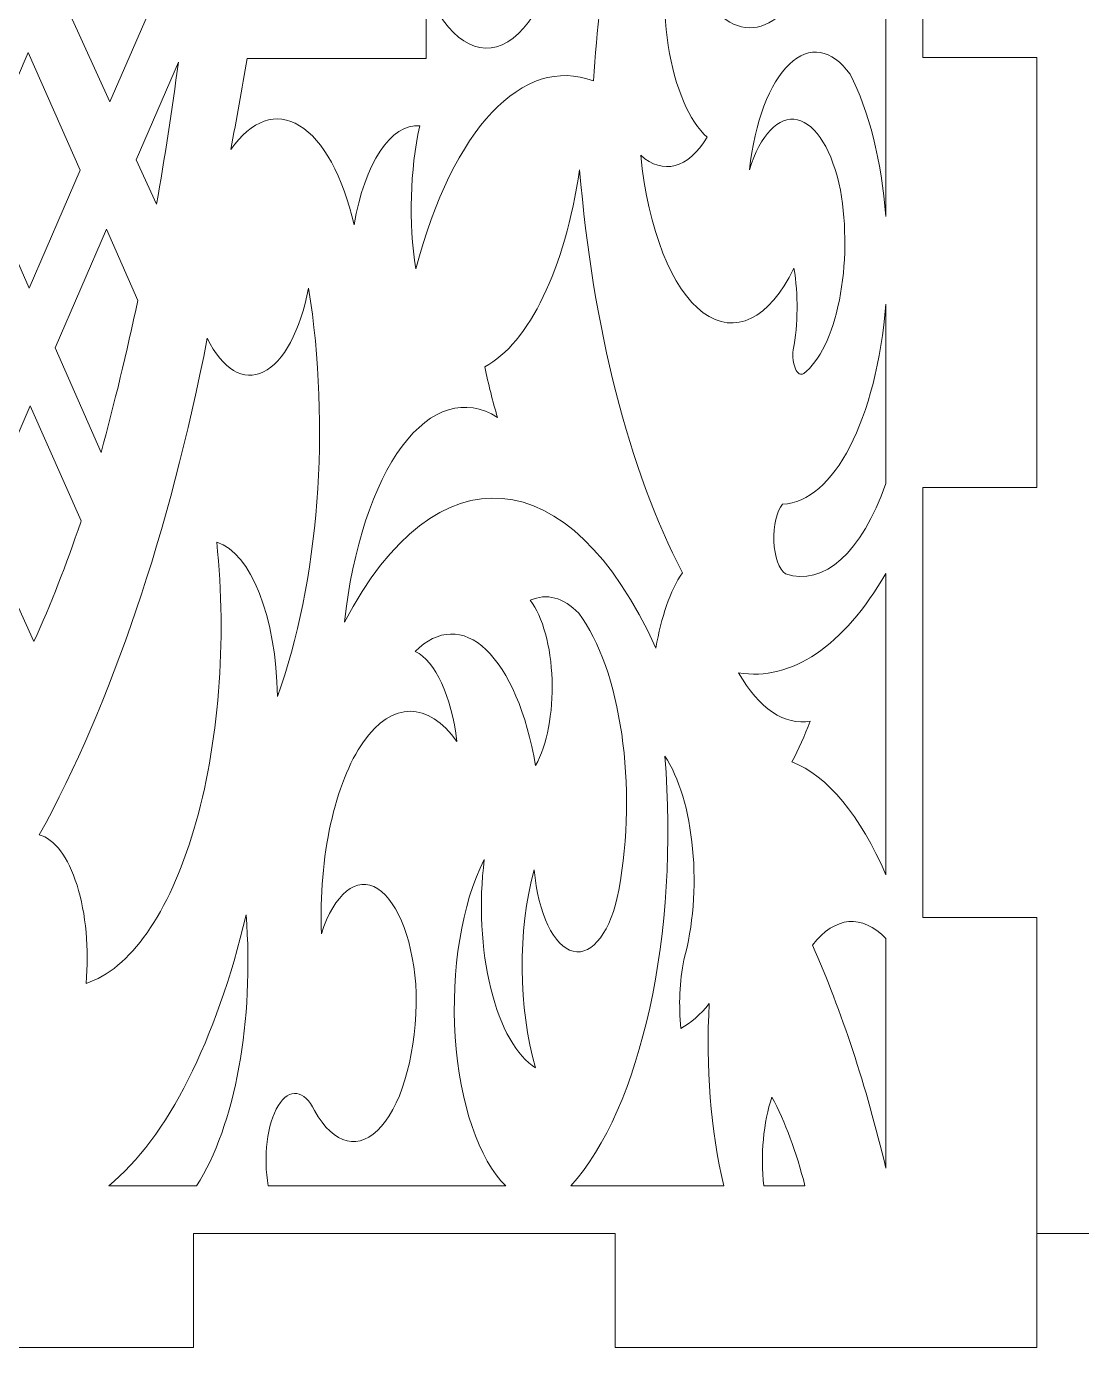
# Model space of a CAD drawing. Header units: millimetres. Extents: x 337 to 2510, y -469 to 429.
# Drawn here: x 391.7 to 439.3, y -233.4 to -173.8 of the extents above; entities that cross this region are included whole.
import ezdxf

# ---------------------------------------------------------------- set-up
doc = ezdxf.new("R2010")
doc.units = ezdxf.units.MM
doc.header["$MEASUREMENT"] = 0
doc.layers.add('Layer 1', color=7, linetype='Continuous')

msp = doc.modelspace()

# ---------------------------------------------------------------- linework, layer by layer
at = {"layer": 'Layer 1', "lineweight": 9}
for points, knots in [([(430.4936, -182.3457), (430.4936, -182.3457), (430.4936, -158.907), (430.4936, -158.907), (430.4936, -158.907), (430.4936, -158.907), (430.4936, -158.907), (430.4936, -158.907), (430.4936, -158.907), (429.5846, -161.3219), (428.0996, -162.1009), (426.8256, -160.8299), (426.8256, -160.8299), (426.8256, -160.8299), (426.8256, -160.8299), (426.8256, -160.8299), (426.8256, -160.8299), (425.6066, -159.149), (425.0346, -155.786), (425.4336, -152.647), (425.4336, -152.647), (425.4336, -152.647), (425.4336, -152.647), (425.4336, -152.647), (425.4336, -152.647), (423.4546, -155.058), (422.3357, -160.0439), (422.6277, -165.1509), (422.6277, -165.1509), (422.6277, -165.1509), (422.6277, -165.1509), (422.6277, -165.1509), (422.6277, -165.1509), (422.6557, -166.2089), (422.8807, -167.1879), (423.2436, -167.8399), (423.2436, -167.8399), (423.2436, -167.8399), (423.2436, -167.8399), (423.2436, -167.8399), (423.2436, -167.8399), (423.6076, -168.4909), (424.0746, -168.7519), (424.5276, -168.5559), (424.5276, -168.5559), (424.5276, -168.5559), (424.5276, -168.5559), (424.5276, -168.5559), (424.5276, -168.5559), (425.0396, -168.3679), (425.4776, -167.6109), (425.6986, -166.5329), (425.6986, -166.5329), (425.6986, -166.5329), (425.6986, -166.5329), (425.6986, -166.5329), (425.6986, -166.5329), (425.9196, -165.4549), (425.8946, -164.1959), (425.6326, -163.1679), (425.6326, -163.1679), (425.6326, -163.1679), (425.6326, -163.1679), (425.6326, -163.1679), (425.6326, -163.1679), (426.6186, -163.7489), (427.3156, -165.7649), (427.3416, -168.1039), (427.3416, -168.1039), (427.3416, -168.1039), (427.3416, -168.1039), (427.3416, -168.1039), (427.3416, -168.1039), (427.3676, -170.4438), (426.7146, -172.5368), (425.7436, -173.2318), (425.7436, -173.2318), (425.7436, -173.2318), (425.7436, -173.2318), (425.7436, -173.2318), (425.7436, -173.2318), (423.8756, -174.8828), (421.7687, -172.9878), (420.8827, -168.8609), (420.8827, -168.8609), (420.8827, -168.8609), (420.8827, -168.8609), (420.8827, -168.8609), (420.8827, -168.8609), (420.4467, -170.6198), (420.3667, -172.7288), (420.6647, -174.6348), (420.6647, -174.6348), (420.6647, -174.6348), (420.6647, -174.6348), (420.6647, -174.6348), (420.6647, -174.6348), (420.9617, -176.5408), (421.6067, -178.0518), (422.4287, -178.7718), (422.4287, -178.7718), (422.4287, -178.7718), (422.4287, -178.7718), (422.4287, -178.7718), (422.4287, -178.7718), (421.5507, -180.1887), (420.4217, -180.4937), (419.4237, -179.5847), (419.4237, -179.5847), (419.4237, -179.5847), (419.4237, -179.5847), (419.4237, -179.5847), (419.4237, -179.5847), (419.7487, -182.9407), (420.8217, -185.6497), (422.2447, -186.7007), (422.2447, -186.7007), (422.2447, -186.7007), (422.2447, -186.7007), (422.2447, -186.7007), (422.2447, -186.7007), (423.6676, -187.7517), (425.2266, -186.9877), (426.3396, -184.6927), (426.3396, -184.6927), (426.3396, -184.6927), (426.3396, -184.6927), (426.3396, -184.6927), (426.3396, -184.6927), (426.5436, -185.8817), (426.5316, -187.2097), (426.3066, -188.3777), (426.3066, -188.3777), (426.3066, -188.3777), (426.3066, -188.3777), (426.3066, -188.3777), (426.3066, -188.3777), (426.2716, -188.6837), (426.3116, -189.0087), (426.4096, -189.2287), (426.4096, -189.2287), (426.4096, -189.2287), (426.4096, -189.2287), (426.4096, -189.2287), (426.4096, -189.2287), (426.5076, -189.4496), (426.6496, -189.5316), (426.7816, -189.4456), (426.7816, -189.4456), (426.7816, -189.4456), (426.7816, -189.4456), (426.7816, -189.4456), (426.7816, -189.4456), (427.4956, -188.9037), (428.0796, -187.7027), (428.3936, -186.1317), (428.3936, -186.1317), (428.3936, -186.1317), (428.3936, -186.1317), (428.3936, -186.1317), (428.3936, -186.1317), (428.7076, -184.5607), (428.7246, -182.7607), (428.4386, -181.1607), (428.4386, -181.1607), (428.4386, -181.1607), (428.4386, -181.1607), (428.4386, -181.1607), (428.4386, -181.1607), (428.0836, -179.3827), (427.3446, -178.1728), (426.4986, -177.9848), (426.4986, -177.9848), (426.4986, -177.9848), (426.4986, -177.9848), (426.4986, -177.9848), (426.4986, -177.9848), (425.6516, -177.7968), (424.8256, -178.6578), (424.3286, -180.2457), (424.3286, -180.2457), (424.3286, -180.2457), (424.3286, -180.2457), (424.3286, -180.2457), (424.3286, -180.2457), (424.5696, -178.0868), (425.2396, -176.3158), (426.1346, -175.4658), (426.1346, -175.4658), (426.1346, -175.4658), (426.1346, -175.4658), (426.1346, -175.4658), (426.1346, -175.4658), (427.0306, -174.6158), (428.0476, -174.7858), (428.8806, -175.9258), (428.8806, -175.9258), (428.8806, -175.9258), (428.8806, -175.9258), (428.8806, -175.9258), (428.8806, -175.9258), (429.7246, -177.5728), (430.2946, -179.8407), (430.4936, -182.3457)], [0, 0, 0, 0, 0.0192308, 0.0192308, 0.0192308, 0.0192308, 0.0384615, 0.0384615, 0.0384615, 0.0384615, 0.0576923, 0.0576923, 0.0576923, 0.0576923, 0.0769231, 0.0769231, 0.0769231, 0.0769231, 0.0961538, 0.0961538, 0.0961538, 0.0961538, 0.1153846, 0.1153846, 0.1153846, 0.1153846, 0.1346154, 0.1346154, 0.1346154, 0.1346154, 0.1538462, 0.1538462, 0.1538462, 0.1538462, 0.1730769, 0.1730769, 0.1730769, 0.1730769, 0.1923077, 0.1923077, 0.1923077, 0.1923077, 0.2115385, 0.2115385, 0.2115385, 0.2115385, 0.2307692, 0.2307692, 0.2307692, 0.2307692, 0.25, 0.25, 0.25, 0.25, 0.2692308, 0.2692308, 0.2692308, 0.2692308, 0.2884615, 0.2884615, 0.2884615, 0.2884615, 0.3076923, 0.3076923, 0.3076923, 0.3076923, 0.3269231, 0.3269231, 0.3269231, 0.3269231, 0.3461538, 0.3461538, 0.3461538, 0.3461538, 0.3653846, 0.3653846, 0.3653846, 0.3653846, 0.3846154, 0.3846154, 0.3846154, 0.3846154, 0.4038462, 0.4038462, 0.4038462, 0.4038462, 0.4230769, 0.4230769, 0.4230769, 0.4230769, 0.4423077, 0.4423077, 0.4423077, 0.4423077, 0.4615385, 0.4615385, 0.4615385, 0.4615385, 0.4807692, 0.4807692, 0.4807692, 0.4807692, 0.5, 0.5, 0.5, 0.5, 0.5192308, 0.5192308, 0.5192308, 0.5192308, 0.5384615, 0.5384615, 0.5384615, 0.5384615, 0.5576923, 0.5576923, 0.5576923, 0.5576923, 0.5769231, 0.5769231, 0.5769231, 0.5769231, 0.5961538, 0.5961538, 0.5961538, 0.5961538, 0.6153846, 0.6153846, 0.6153846, 0.6153846, 0.6346154, 0.6346154, 0.6346154, 0.6346154, 0.6538462, 0.6538462, 0.6538462, 0.6538462, 0.6730769, 0.6730769, 0.6730769, 0.6730769, 0.6923077, 0.6923077, 0.6923077, 0.6923077, 0.7115385, 0.7115385, 0.7115385, 0.7115385, 0.7307692, 0.7307692, 0.7307692, 0.7307692, 0.75, 0.75, 0.75, 0.75, 0.7692308, 0.7692308, 0.7692308, 0.7692308, 0.7884615, 0.7884615, 0.7884615, 0.7884615, 0.8076923, 0.8076923, 0.8076923, 0.8076923, 0.8269231, 0.8269231, 0.8269231, 0.8269231, 0.8461538, 0.8461538, 0.8461538, 0.8461538, 0.8653846, 0.8653846, 0.8653846, 0.8653846, 0.8846154, 0.8846154, 0.8846154, 0.8846154, 0.9038462, 0.9038462, 0.9038462, 0.9038462, 0.9230769, 0.9230769, 0.9230769, 0.9230769, 0.9423077, 0.9423077, 0.9423077, 0.9423077, 0.9615385, 0.9615385, 0.9615385, 0.9615385, 1, 1, 1, 1]), ([(400.9079, -179.3308), (401.8339, -177.9978), (402.9578, -177.6068), (404.0138, -178.2528), (404.0138, -178.2528), (404.0138, -178.2528), (404.0138, -178.2528), (404.0138, -178.2528), (404.0138, -178.2528), (405.0688, -178.8978), (405.9608, -180.5217), (406.4758, -182.7357), (406.4758, -182.7357), (406.4758, -182.7357), (406.4758, -182.7357), (406.4758, -182.7357), (406.4758, -182.7357), (406.9458, -179.9417), (408.1358, -178.1438), (409.4368, -178.2638), (409.4368, -178.2638), (409.4368, -178.2638), (409.4368, -178.2638), (409.4368, -178.2638), (409.4368, -178.2638), (408.9978, -180.2697), (408.9338, -182.6017), (409.2598, -184.7187), (409.2598, -184.7187), (409.2598, -184.7187), (409.2598, -184.7187), (409.2598, -184.7187), (409.2598, -184.7187), (410.9288, -178.3848), (414.1047, -175.0238), (417.2807, -176.2308), (417.2807, -176.2308), (417.2807, -176.2308), (417.2807, -176.2308), (417.2807, -176.2308), (417.2807, -176.2308), (417.5907, -171.6198), (418.3297, -167.2169), (419.4457, -163.3209), (419.4457, -163.3209), (419.4457, -163.3209), (419.4457, -163.3209), (419.4457, -163.3209), (419.4457, -163.3209), (418.3847, -162.8309), (417.2987, -162.6939), (416.2197, -162.9139), (416.2197, -162.9139), (416.2197, -162.9139), (416.2197, -162.9139), (416.2197, -162.9139), (416.2197, -162.9139), (416.2287, -164.6799), (416.1917, -166.4449), (416.1097, -168.1999), (416.1097, -168.1999), (416.1097, -168.1999), (416.1097, -168.1999), (416.1097, -168.1999), (416.1097, -168.1999), (415.7727, -171.2618), (414.7397, -173.6608), (413.4117, -174.4638), (413.4117, -174.4638), (413.4117, -174.4638), (413.4117, -174.4638), (413.4117, -174.4638), (413.4117, -174.4638), (412.0848, -175.2668), (410.6718, -174.3478), (409.7238, -172.0638), (409.7238, -172.0638), (409.7238, -172.0638), (409.7238, -172.0638), (409.7238, -172.0638), (409.7238, -172.0638), (409.7238, -172.0638), (409.7238, -175.2138), (409.7238, -175.2138), (409.7238, -175.2138), (409.7238, -175.2138), (409.7238, -175.2138), (409.7238, -175.2138), (409.7238, -175.2138), (409.7238, -175.2138), (401.6369, -175.2138), (401.6369, -175.2138), (401.6369, -175.2138), (401.6369, -175.2138), (401.6369, -175.2138), (401.6369, -175.2138), (401.6369, -175.2138), (401.3999, -176.5918), (401.1569, -177.9638), (400.9079, -179.3308)], [0, 0, 0, 0, 0.0384615, 0.0384615, 0.0384615, 0.0384615, 0.0769231, 0.0769231, 0.0769231, 0.0769231, 0.1153846, 0.1153846, 0.1153846, 0.1153846, 0.1538462, 0.1538462, 0.1538462, 0.1538462, 0.1923077, 0.1923077, 0.1923077, 0.1923077, 0.2307692, 0.2307692, 0.2307692, 0.2307692, 0.2692308, 0.2692308, 0.2692308, 0.2692308, 0.3076923, 0.3076923, 0.3076923, 0.3076923, 0.3461538, 0.3461538, 0.3461538, 0.3461538, 0.3846154, 0.3846154, 0.3846154, 0.3846154, 0.4230769, 0.4230769, 0.4230769, 0.4230769, 0.4615385, 0.4615385, 0.4615385, 0.4615385, 0.5, 0.5, 0.5, 0.5, 0.5384615, 0.5384615, 0.5384615, 0.5384615, 0.5769231, 0.5769231, 0.5769231, 0.5769231, 0.6153846, 0.6153846, 0.6153846, 0.6153846, 0.6538462, 0.6538462, 0.6538462, 0.6538462, 0.6923077, 0.6923077, 0.6923077, 0.6923077, 0.7307692, 0.7307692, 0.7307692, 0.7307692, 0.7692308, 0.7692308, 0.7692308, 0.7692308, 0.8076923, 0.8076923, 0.8076923, 0.8076923, 0.8461538, 0.8461538, 0.8461538, 0.8461538, 0.8846154, 0.8846154, 0.8846154, 0.8846154, 0.9230769, 0.9230769, 0.9230769, 0.9230769, 1, 1, 1, 1]), ([(395.4409, -177.1668), (395.4409, -177.1668), (397.6319, -172.1088), (397.6319, -172.1088), (397.6319, -172.1088), (397.6319, -172.1088), (397.6319, -172.1088), (397.6319, -172.1088), (397.6319, -172.1088), (397.6319, -172.1088), (395.2699, -166.7459), (395.2699, -166.7459), (395.2699, -166.7459), (395.2699, -166.7459), (395.2699, -166.7459), (395.2699, -166.7459), (395.2699, -166.7459), (395.2699, -166.7459), (393.0509, -171.9108), (393.0509, -171.9108), (393.0509, -171.9108), (393.0509, -171.9108), (393.0509, -171.9108), (393.0509, -171.9108), (393.0509, -171.9108), (393.0509, -171.9108), (395.4409, -177.1668), (395.4409, -177.1668)], [0, 0, 0, 0, 0.125, 0.125, 0.125, 0.125, 0.25, 0.25, 0.25, 0.25, 0.375, 0.375, 0.375, 0.375, 0.5, 0.5, 0.5, 0.5, 0.625, 0.625, 0.625, 0.625, 0.75, 0.75, 0.75, 0.75, 1, 1, 1, 1]), ([(391.79, -185.5937), (391.79, -185.5937), (389.458, -180.2767), (389.458, -180.2767), (389.458, -180.2767), (389.458, -180.2767), (389.458, -180.2767), (389.458, -180.2767), (389.458, -180.2767), (389.458, -180.2767), (391.747, -174.9478), (391.747, -174.9478), (391.747, -174.9478), (391.747, -174.9478), (391.747, -174.9478), (391.747, -174.9478), (391.747, -174.9478), (391.747, -174.9478), (394.0999, -180.2617), (394.0999, -180.2617), (394.0999, -180.2617), (394.0999, -180.2617), (394.0999, -180.2617), (394.0999, -180.2617), (394.0999, -180.2617), (394.0999, -180.2617), (391.79, -185.5937), (391.79, -185.5937)], [0, 0, 0, 0, 0.125, 0.125, 0.125, 0.125, 0.25, 0.25, 0.25, 0.25, 0.375, 0.375, 0.375, 0.375, 0.5, 0.5, 0.5, 0.5, 0.625, 0.625, 0.625, 0.625, 0.75, 0.75, 0.75, 0.75, 1, 1, 1, 1]), ([(397.5489, -181.8027), (397.5489, -181.8027), (396.6359, -179.7937), (396.6359, -179.7937), (396.6359, -179.7937), (396.6359, -179.7937), (396.6359, -179.7937), (396.6359, -179.7937), (396.6359, -179.7937), (396.6359, -179.7937), (398.5369, -175.3888), (398.5369, -175.3888), (398.5369, -175.3888), (398.5369, -175.3888), (398.5369, -175.3888), (398.5369, -175.3888), (398.5369, -175.3888), (398.2519, -177.5608), (397.9219, -179.7017), (397.5489, -181.8027)], [0, 0, 0, 0, 0.1666667, 0.1666667, 0.1666667, 0.1666667, 0.3333333, 0.3333333, 0.3333333, 0.3333333, 0.5, 0.5, 0.5, 0.5, 0.6666667, 0.6666667, 0.6666667, 0.6666667, 1, 1, 1, 1]), ([(416.6617, -180.2457), (417.2477, -187.3627), (418.8877, -193.7926), (421.3017, -198.4416), (421.3017, -198.4416), (421.3017, -198.4416), (421.3017, -198.4416), (421.3017, -198.4416), (421.3017, -198.4416), (420.7557, -199.2536), (420.3377, -200.4475), (420.1087, -201.8465), (420.1087, -201.8465), (420.1087, -201.8465), (420.1087, -201.8465), (420.1087, -201.8465), (420.1087, -201.8465), (416.2287, -193.2816), (410.1728, -192.7776), (406.0338, -200.6775), (406.0338, -200.6775), (406.0338, -200.6775), (406.0338, -200.6775), (406.0338, -200.6775), (406.0338, -200.6775), (406.4078, -197.3266), (407.3498, -194.4606), (408.6498, -192.7216), (408.6498, -192.7216), (408.6498, -192.7216), (408.6498, -192.7216), (408.6498, -192.7216), (408.6498, -192.7216), (409.9498, -190.9826), (411.4988, -190.5166), (412.9498, -191.4276), (412.9498, -191.4276), (412.9498, -191.4276), (412.9498, -191.4276), (412.9498, -191.4276), (412.9498, -191.4276), (412.7338, -190.6996), (412.5418, -189.9346), (412.3758, -189.1407), (412.3758, -189.1407), (412.3758, -189.1407), (412.3758, -189.1407), (412.3758, -189.1407), (412.3758, -189.1407), (414.3767, -188.0787), (415.9977, -184.7147), (416.6617, -180.2457)], [0, 0, 0, 0, 0.0714286, 0.0714286, 0.0714286, 0.0714286, 0.1428571, 0.1428571, 0.1428571, 0.1428571, 0.2142857, 0.2142857, 0.2142857, 0.2142857, 0.2857143, 0.2857143, 0.2857143, 0.2857143, 0.3571429, 0.3571429, 0.3571429, 0.3571429, 0.4285714, 0.4285714, 0.4285714, 0.4285714, 0.5, 0.5, 0.5, 0.5, 0.5714286, 0.5714286, 0.5714286, 0.5714286, 0.6428571, 0.6428571, 0.6428571, 0.6428571, 0.7142857, 0.7142857, 0.7142857, 0.7142857, 0.7857143, 0.7857143, 0.7857143, 0.7857143, 0.8571429, 0.8571429, 0.8571429, 0.8571429, 1, 1, 1, 1]), ([(395.0409, -193.0056), (395.0409, -193.0056), (392.9699, -188.2847), (392.9699, -188.2847), (392.9699, -188.2847), (392.9699, -188.2847), (392.9699, -188.2847), (392.9699, -188.2847), (392.9699, -188.2847), (392.9699, -188.2847), (395.2819, -182.9307), (395.2819, -182.9307), (395.2819, -182.9307), (395.2819, -182.9307), (395.2819, -182.9307), (395.2819, -182.9307), (395.2819, -182.9307), (395.2819, -182.9307), (396.7039, -186.1437), (396.7039, -186.1437), (396.7039, -186.1437), (396.7039, -186.1437), (396.7039, -186.1437), (396.7039, -186.1437), (396.7039, -186.1437), (396.2049, -188.4987), (395.6489, -190.7896), (395.0409, -193.0056)], [0, 0, 0, 0, 0.125, 0.125, 0.125, 0.125, 0.25, 0.25, 0.25, 0.25, 0.375, 0.375, 0.375, 0.375, 0.5, 0.5, 0.5, 0.5, 0.625, 0.625, 0.625, 0.625, 0.75, 0.75, 0.75, 0.75, 1, 1, 1, 1]), ([(394.3679, -216.9924), (396.3449, -216.3594), (398.1139, -213.8334), (399.2369, -210.0384), (399.2369, -210.0384), (399.2369, -210.0384), (399.2369, -210.0384), (399.2369, -210.0384), (399.2369, -210.0384), (400.3609, -206.2435), (400.7349, -201.5325), (400.2679, -197.0696), (400.2679, -197.0696), (400.2679, -197.0696), (400.2679, -197.0696), (400.2679, -197.0696), (400.2679, -197.0696), (401.8039, -197.5096), (402.9688, -200.4705), (403.0068, -204.0325), (403.0068, -204.0325), (403.0068, -204.0325), (403.0068, -204.0325), (403.0068, -204.0325), (403.0068, -204.0325), (404.8778, -198.9056), (405.4178, -191.8716), (404.4208, -185.5827), (404.4208, -185.5827), (404.4208, -185.5827), (404.4208, -185.5827), (404.4208, -185.5827), (404.4208, -185.5827), (404.0408, -187.5197), (403.2838, -188.9267), (402.3809, -189.3757), (402.3809, -189.3757), (402.3809, -189.3757), (402.3809, -189.3757), (402.3809, -189.3757), (402.3809, -189.3757), (401.4779, -189.8236), (400.5359, -189.2597), (399.8419, -187.8557), (399.8419, -187.8557), (399.8419, -187.8557), (399.8419, -187.8557), (399.8419, -187.8557), (399.8419, -187.8557), (398.1309, -196.6256), (395.5279, -204.3185), (392.252, -210.2854), (392.252, -210.2854), (392.252, -210.2854), (392.252, -210.2854), (392.252, -210.2854), (392.252, -210.2854), (392.9339, -210.4534), (393.5539, -211.2794), (393.9569, -212.5574), (393.9569, -212.5574), (393.9569, -212.5574), (393.9569, -212.5574), (393.9569, -212.5574), (393.9569, -212.5574), (394.3609, -213.8364), (394.5099, -215.4474), (394.3679, -216.9924)], [0, 0, 0, 0, 0.0555556, 0.0555556, 0.0555556, 0.0555556, 0.1111111, 0.1111111, 0.1111111, 0.1111111, 0.1666667, 0.1666667, 0.1666667, 0.1666667, 0.2222222, 0.2222222, 0.2222222, 0.2222222, 0.2777778, 0.2777778, 0.2777778, 0.2777778, 0.3333333, 0.3333333, 0.3333333, 0.3333333, 0.3888889, 0.3888889, 0.3888889, 0.3888889, 0.4444444, 0.4444444, 0.4444444, 0.4444444, 0.5, 0.5, 0.5, 0.5, 0.5555556, 0.5555556, 0.5555556, 0.5555556, 0.6111111, 0.6111111, 0.6111111, 0.6111111, 0.6666667, 0.6666667, 0.6666667, 0.6666667, 0.7222222, 0.7222222, 0.7222222, 0.7222222, 0.7777778, 0.7777778, 0.7777778, 0.7777778, 0.8333333, 0.8333333, 0.8333333, 0.8333333, 0.8888889, 0.8888889, 0.8888889, 0.8888889, 1, 1, 1, 1]), ([(425.9636, -198.4926), (427.6826, -199.0886), (429.4086, -197.5346), (430.4936, -194.4136), (430.4936, -194.4136), (430.4936, -194.4136), (430.4936, -194.4136), (430.4936, -194.4136), (430.4936, -194.4136), (430.4936, -194.4136), (430.4936, -186.3067), (430.4936, -186.3067), (430.4936, -186.3067), (430.4936, -186.3067), (430.4936, -186.3067), (430.4936, -186.3067), (430.4936, -186.3067), (430.0816, -191.4986), (428.1256, -195.2876), (425.8316, -195.3406), (425.8316, -195.3406), (425.8316, -195.3406), (425.8316, -195.3406), (425.8316, -195.3406), (425.8316, -195.3406), (425.5616, -195.6606), (425.4036, -196.3256), (425.4336, -197.0196), (425.4336, -197.0196), (425.4336, -197.0196), (425.4336, -197.0196), (425.4336, -197.0196), (425.4336, -197.0196), (425.4626, -197.7146), (425.6726, -198.2976), (425.9636, -198.4926)], [0, 0, 0, 0, 0.1, 0.1, 0.1, 0.1, 0.2, 0.2, 0.2, 0.2, 0.3, 0.3, 0.3, 0.3, 0.4, 0.4, 0.4, 0.4, 0.5, 0.5, 0.5, 0.5, 0.6, 0.6, 0.6, 0.6, 0.7, 0.7, 0.7, 0.7, 0.8, 0.8, 0.8, 0.8, 1, 1, 1, 1]), ([(392.011, -201.5545), (392.011, -201.5545), (389.565, -196.1746), (389.565, -196.1746), (389.565, -196.1746), (389.565, -196.1746), (389.565, -196.1746), (389.565, -196.1746), (389.565, -196.1746), (389.565, -196.1746), (391.842, -190.8996), (391.842, -190.8996), (391.842, -190.8996), (391.842, -190.8996), (391.842, -190.8996), (391.842, -190.8996), (391.842, -190.8996), (391.842, -190.8996), (394.1409, -196.1016), (394.1409, -196.1016), (394.1409, -196.1016), (394.1409, -196.1016), (394.1409, -196.1016), (394.1409, -196.1016), (394.1409, -196.1016), (394.1409, -196.1016), (394.1249, -196.1546), (394.1249, -196.1546), (394.1249, -196.1546), (394.1249, -196.1546), (394.1249, -196.1546), (394.1249, -196.1546), (394.1249, -196.1546), (393.4789, -198.0716), (392.773, -199.8765), (392.011, -201.5545)], [0, 0, 0, 0, 0.1, 0.1, 0.1, 0.1, 0.2, 0.2, 0.2, 0.2, 0.3, 0.3, 0.3, 0.3, 0.4, 0.4, 0.4, 0.4, 0.5, 0.5, 0.5, 0.5, 0.6, 0.6, 0.6, 0.6, 0.7, 0.7, 0.7, 0.7, 0.8, 0.8, 0.8, 0.8, 1, 1, 1, 1]), ([(426.2516, -206.9805), (427.8626, -207.6215), (429.3456, -209.4065), (430.4936, -212.0844), (430.4936, -212.0844), (430.4936, -212.0844), (430.4936, -212.0844), (430.4936, -212.0844), (430.4936, -212.0844), (430.4936, -212.0844), (430.4936, -198.4756), (430.4936, -198.4756), (430.4936, -198.4756), (430.4936, -198.4756), (430.4936, -198.4756), (430.4936, -198.4756), (430.4936, -198.4756), (428.5836, -201.7615), (426.2226, -203.3555), (423.8426, -202.9645), (423.8426, -202.9645), (423.8426, -202.9645), (423.8426, -202.9645), (423.8426, -202.9645), (423.8426, -202.9645), (424.7686, -204.5815), (425.9206, -205.3595), (427.0796, -205.1505), (427.0796, -205.1505), (427.0796, -205.1505), (427.0796, -205.1505), (427.0796, -205.1505), (427.0796, -205.1505), (426.8226, -205.8035), (426.5456, -206.4145), (426.2516, -206.9805)], [0, 0, 0, 0, 0.1, 0.1, 0.1, 0.1, 0.2, 0.2, 0.2, 0.2, 0.3, 0.3, 0.3, 0.3, 0.4, 0.4, 0.4, 0.4, 0.5, 0.5, 0.5, 0.5, 0.6, 0.6, 0.6, 0.6, 0.7, 0.7, 0.7, 0.7, 0.8, 0.8, 0.8, 0.8, 1, 1, 1, 1]), ([(413.3277, -226.1413), (413.3277, -226.1413), (402.5939, -226.1413), (402.5939, -226.1413), (402.5939, -226.1413), (402.5939, -226.1413), (402.5939, -226.1413), (402.5939, -226.1413), (402.5939, -226.1413), (402.3589, -224.8373), (402.5479, -223.3313), (403.0488, -222.5153), (403.0488, -222.5153), (403.0488, -222.5153), (403.0488, -222.5153), (403.0488, -222.5153), (403.0488, -222.5153), (403.5498, -221.7003), (404.2298, -221.7913), (404.6868, -222.7363), (404.6868, -222.7363), (404.6868, -222.7363), (404.6868, -222.7363), (404.6868, -222.7363), (404.6868, -222.7363), (405.5508, -224.3003), (406.7298, -224.5773), (407.7128, -223.4463), (407.7128, -223.4463), (407.7128, -223.4463), (407.7128, -223.4463), (407.7128, -223.4463), (407.7128, -223.4463), (408.6968, -222.3143), (409.3078, -219.9793), (409.2818, -217.4504), (409.2818, -217.4504), (409.2818, -217.4504), (409.2818, -217.4504), (409.2818, -217.4504), (409.2818, -217.4504), (409.1838, -215.1964), (408.4908, -213.3144), (407.5408, -212.7174), (407.5408, -212.7174), (407.5408, -212.7174), (407.5408, -212.7174), (407.5408, -212.7174), (407.5408, -212.7174), (406.5908, -212.1204), (405.5788, -212.9314), (404.9958, -214.7564), (404.9958, -214.7564), (404.9958, -214.7564), (404.9958, -214.7564), (404.9958, -214.7564), (404.9958, -214.7564), (404.8678, -211.2734), (405.6018, -207.9205), (406.8948, -206.0835), (406.8948, -206.0835), (406.8948, -206.0835), (406.8948, -206.0835), (406.8948, -206.0835), (406.8948, -206.0835), (408.1878, -204.2475), (409.8198, -204.2405), (411.1158, -206.0655), (411.1158, -206.0655), (411.1158, -206.0655), (411.1158, -206.0655), (411.1158, -206.0655), (411.1158, -206.0655), (410.8728, -204.0045), (410.1468, -202.4335), (409.2378, -201.9995), (409.2378, -201.9995), (409.2378, -201.9995), (409.2378, -201.9995), (409.2378, -201.9995), (409.2378, -201.9995), (410.2538, -200.9755), (411.4078, -200.9465), (412.4328, -201.9195), (412.4328, -201.9195), (412.4328, -201.9195), (412.4328, -201.9195), (412.4328, -201.9195), (412.4328, -201.9195), (413.4577, -202.8925), (414.2667, -204.7835), (414.6737, -207.1575), (414.6737, -207.1575), (414.6737, -207.1575), (414.6737, -207.1575), (414.6737, -207.1575), (414.6737, -207.1575), (415.1857, -206.2265), (415.4637, -204.7715), (415.4147, -203.2735), (415.4147, -203.2735), (415.4147, -203.2735), (415.4147, -203.2735), (415.4147, -203.2735), (415.4147, -203.2735), (415.3657, -201.7765), (414.9967, -200.4315), (414.4307, -199.6865), (414.4307, -199.6865), (414.4307, -199.6865), (414.4307, -199.6865), (414.4307, -199.6865), (414.4307, -199.6865), (415.1687, -199.3536), (415.9327, -199.5575), (416.6177, -200.2715), (416.6177, -200.2715), (416.6177, -200.2715), (416.6177, -200.2715), (416.6177, -200.2715), (416.6177, -200.2715), (418.5177, -202.7695), (419.2977, -208.1535), (418.4297, -212.7744), (418.4297, -212.7744), (418.4297, -212.7744), (418.4297, -212.7744), (418.4297, -212.7744), (418.4297, -212.7744), (418.0807, -214.6314), (417.2477, -215.7534), (416.3727, -215.5434), (416.3727, -215.5434), (416.3727, -215.5434), (416.3727, -215.5434), (416.3727, -215.5434), (416.3727, -215.5434), (415.4977, -215.3344), (414.7827, -213.8424), (414.6067, -211.8594), (414.6067, -211.8594), (414.6067, -211.8594), (414.6067, -211.8594), (414.6067, -211.8594), (414.6067, -211.8594), (413.8567, -214.6084), (413.8827, -218.1164), (414.6737, -220.8043), (414.6737, -220.8043), (414.6737, -220.8043), (414.6737, -220.8043), (414.6737, -220.8043), (414.6737, -220.8043), (413.8177, -220.2893), (413.0877, -218.9994), (412.6508, -217.2294), (412.6508, -217.2294), (412.6508, -217.2294), (412.6508, -217.2294), (412.6508, -217.2294), (412.6508, -217.2294), (412.2148, -215.4584), (412.1068, -213.3574), (412.3538, -211.4014), (412.3538, -211.4014), (412.3538, -211.4014), (412.3538, -211.4014), (412.3538, -211.4014), (412.3538, -211.4014), (411.3398, -213.3594), (410.8418, -216.3904), (411.0408, -219.4004), (411.0408, -219.4004), (411.0408, -219.4004), (411.0408, -219.4004), (411.0408, -219.4004), (411.0408, -219.4004), (411.2398, -222.4113), (412.1068, -224.9653), (413.3277, -226.1413)], [0, 0, 0, 0, 0.0217391, 0.0217391, 0.0217391, 0.0217391, 0.0434783, 0.0434783, 0.0434783, 0.0434783, 0.0652174, 0.0652174, 0.0652174, 0.0652174, 0.0869565, 0.0869565, 0.0869565, 0.0869565, 0.1086957, 0.1086957, 0.1086957, 0.1086957, 0.1304348, 0.1304348, 0.1304348, 0.1304348, 0.1521739, 0.1521739, 0.1521739, 0.1521739, 0.173913, 0.173913, 0.173913, 0.173913, 0.1956522, 0.1956522, 0.1956522, 0.1956522, 0.2173913, 0.2173913, 0.2173913, 0.2173913, 0.2391304, 0.2391304, 0.2391304, 0.2391304, 0.2608696, 0.2608696, 0.2608696, 0.2608696, 0.2826087, 0.2826087, 0.2826087, 0.2826087, 0.3043478, 0.3043478, 0.3043478, 0.3043478, 0.326087, 0.326087, 0.326087, 0.326087, 0.3478261, 0.3478261, 0.3478261, 0.3478261, 0.3695652, 0.3695652, 0.3695652, 0.3695652, 0.3913043, 0.3913043, 0.3913043, 0.3913043, 0.4130435, 0.4130435, 0.4130435, 0.4130435, 0.4347826, 0.4347826, 0.4347826, 0.4347826, 0.4565217, 0.4565217, 0.4565217, 0.4565217, 0.4782609, 0.4782609, 0.4782609, 0.4782609, 0.5, 0.5, 0.5, 0.5, 0.5217391, 0.5217391, 0.5217391, 0.5217391, 0.5434783, 0.5434783, 0.5434783, 0.5434783, 0.5652174, 0.5652174, 0.5652174, 0.5652174, 0.5869565, 0.5869565, 0.5869565, 0.5869565, 0.6086957, 0.6086957, 0.6086957, 0.6086957, 0.6304348, 0.6304348, 0.6304348, 0.6304348, 0.6521739, 0.6521739, 0.6521739, 0.6521739, 0.673913, 0.673913, 0.673913, 0.673913, 0.6956522, 0.6956522, 0.6956522, 0.6956522, 0.7173913, 0.7173913, 0.7173913, 0.7173913, 0.7391304, 0.7391304, 0.7391304, 0.7391304, 0.7608696, 0.7608696, 0.7608696, 0.7608696, 0.7826087, 0.7826087, 0.7826087, 0.7826087, 0.8043478, 0.8043478, 0.8043478, 0.8043478, 0.826087, 0.826087, 0.826087, 0.826087, 0.8478261, 0.8478261, 0.8478261, 0.8478261, 0.8695652, 0.8695652, 0.8695652, 0.8695652, 0.8913043, 0.8913043, 0.8913043, 0.8913043, 0.9130435, 0.9130435, 0.9130435, 0.9130435, 0.9347826, 0.9347826, 0.9347826, 0.9347826, 0.9565217, 0.9565217, 0.9565217, 0.9565217, 1, 1, 1, 1]), ([(422.5177, -217.9074), (422.3497, -220.7423), (422.5787, -223.6263), (423.1716, -226.1413), (423.1716, -226.1413), (423.1716, -226.1413), (423.1716, -226.1413), (423.1716, -226.1413), (423.1716, -226.1413), (423.1716, -226.1413), (416.2587, -226.1413), (416.2587, -226.1413), (416.2587, -226.1413), (416.2587, -226.1413), (416.2587, -226.1413), (416.2587, -226.1413), (416.2587, -226.1413), (419.4337, -222.6553), (421.1817, -214.6684), (420.5067, -206.7255), (420.5067, -206.7255), (420.5067, -206.7255), (420.5067, -206.7255), (420.5067, -206.7255), (420.5067, -206.7255), (421.1517, -207.6835), (421.6037, -209.1895), (421.7657, -210.9154), (421.7657, -210.9154), (421.7657, -210.9154), (421.7657, -210.9154), (421.7657, -210.9154), (421.7657, -210.9154), (421.9277, -212.6404), (421.7847, -214.4424), (421.3687, -215.9254), (421.3687, -215.9254), (421.3687, -215.9254), (421.3687, -215.9254), (421.3687, -215.9254), (421.3687, -215.9254), (421.1747, -216.8964), (421.1287, -217.9874), (421.2357, -219.0254), (421.2357, -219.0254), (421.2357, -219.0254), (421.2357, -219.0254), (421.2357, -219.0254), (421.2357, -219.0254), (421.6827, -218.7834), (422.1137, -218.4074), (422.5177, -217.9074)], [0, 0, 0, 0, 0.0714286, 0.0714286, 0.0714286, 0.0714286, 0.1428571, 0.1428571, 0.1428571, 0.1428571, 0.2142857, 0.2142857, 0.2142857, 0.2142857, 0.2857143, 0.2857143, 0.2857143, 0.2857143, 0.3571429, 0.3571429, 0.3571429, 0.3571429, 0.4285714, 0.4285714, 0.4285714, 0.4285714, 0.5, 0.5, 0.5, 0.5, 0.5714286, 0.5714286, 0.5714286, 0.5714286, 0.6428571, 0.6428571, 0.6428571, 0.6428571, 0.7142857, 0.7142857, 0.7142857, 0.7142857, 0.7857143, 0.7857143, 0.7857143, 0.7857143, 0.8571429, 0.8571429, 0.8571429, 0.8571429, 1, 1, 1, 1]), ([(401.5929, -213.8924), (400.2499, -219.5924), (398.0399, -223.9543), (395.3869, -226.1413), (395.3869, -226.1413), (395.3869, -226.1413), (395.3869, -226.1413), (395.3869, -226.1413), (395.3869, -226.1413), (395.3869, -226.1413), (399.3599, -226.1413), (399.3599, -226.1413), (399.3599, -226.1413), (399.3599, -226.1413), (399.3599, -226.1413), (399.3599, -226.1413), (399.3599, -226.1413), (401.0939, -223.4383), (401.9699, -218.6334), (401.5929, -213.8924)], [0, 0, 0, 0, 0.1666667, 0.1666667, 0.1666667, 0.1666667, 0.3333333, 0.3333333, 0.3333333, 0.3333333, 0.5, 0.5, 0.5, 0.5, 0.6666667, 0.6666667, 0.6666667, 0.6666667, 1, 1, 1, 1]), ([(427.1796, -215.2644), (428.1996, -213.9484), (429.4326, -213.8394), (430.4936, -214.9714), (430.4936, -214.9714), (430.4936, -214.9714), (430.4936, -214.9714), (430.4936, -214.9714), (430.4936, -214.9714), (430.4936, -214.9714), (430.4936, -225.3413), (430.4936, -225.3413), (430.4936, -225.3413), (430.4936, -225.3413), (430.4936, -225.3413), (430.4936, -225.3413), (430.4936, -225.3413), (429.6086, -221.6283), (428.4916, -218.2334), (427.1796, -215.2644)], [0, 0, 0, 0, 0.1666667, 0.1666667, 0.1666667, 0.1666667, 0.3333333, 0.3333333, 0.3333333, 0.3333333, 0.5, 0.5, 0.5, 0.5, 0.6666667, 0.6666667, 0.6666667, 0.6666667, 1, 1, 1, 1]), ([(424.9806, -226.1413), (424.9806, -226.1413), (426.8406, -226.1413), (426.8406, -226.1413), (426.8406, -226.1413), (426.8406, -226.1413), (426.8406, -226.1413), (426.8406, -226.1413), (426.8406, -226.1413), (426.4536, -224.6033), (425.9466, -223.2423), (425.3456, -222.1263), (425.3456, -222.1263), (425.3456, -222.1263), (425.3456, -222.1263), (425.3456, -222.1263), (425.3456, -222.1263), (424.9626, -223.2643), (424.8276, -224.7453), (424.9806, -226.1413)], [0, 0, 0, 0, 0.1666667, 0.1666667, 0.1666667, 0.1666667, 0.3333333, 0.3333333, 0.3333333, 0.3333333, 0.5, 0.5, 0.5, 0.5, 0.6666667, 0.6666667, 0.6666667, 0.6666667, 1, 1, 1, 1])]:
    msp.add_open_spline(points, degree=3, knots=knots, dxfattribs=at)
for points in [[(432.1636, -175.1698), (432.1636, -175.1698), (432.1636, -155.746), (432.1636, -155.746)], [(432.1636, -175.1698), (432.1636, -175.1698), (437.3165, -175.1698), (437.3165, -175.1698)], [(437.3165, -194.5936), (437.3165, -194.5936), (437.3165, -175.1698), (437.3165, -175.1698)], [(432.1636, -214.0174), (432.1636, -214.0174), (432.1636, -194.5936), (432.1636, -194.5936)], [(432.1636, -194.5936), (432.1636, -194.5936), (437.3165, -194.5936), (437.3165, -194.5936)], [(432.1636, -214.0174), (432.1636, -214.0174), (437.3165, -214.0174), (437.3165, -214.0174)], [(437.3165, -228.2833), (437.3165, -228.2833), (437.3165, -214.0174), (437.3165, -214.0174)], [(399.2179, -233.4412), (399.2179, -233.4412), (399.2179, -228.2833), (399.2179, -228.2833)], [(399.2179, -228.2833), (399.2179, -228.2833), (418.2677, -228.2833), (418.2677, -228.2833)], [(418.2677, -228.2833), (418.2677, -228.2833), (418.2677, -233.4412), (418.2677, -233.4412)], [(451.2134, -228.2833), (451.2134, -228.2833), (437.3165, -228.2833), (437.3165, -228.2833)], [(437.3165, -228.2833), (437.3165, -228.2833), (437.3175, -233.4412), (437.3175, -233.4412)], [(380.1681, -233.4412), (380.1681, -233.4412), (399.2179, -233.4412), (399.2179, -233.4412)], [(418.2677, -233.4412), (418.2677, -233.4412), (437.3175, -233.4412), (437.3175, -233.4412)]]:
    msp.add_open_spline(points, degree=3, dxfattribs=at)

doc.saveas('drawing.dxf')
